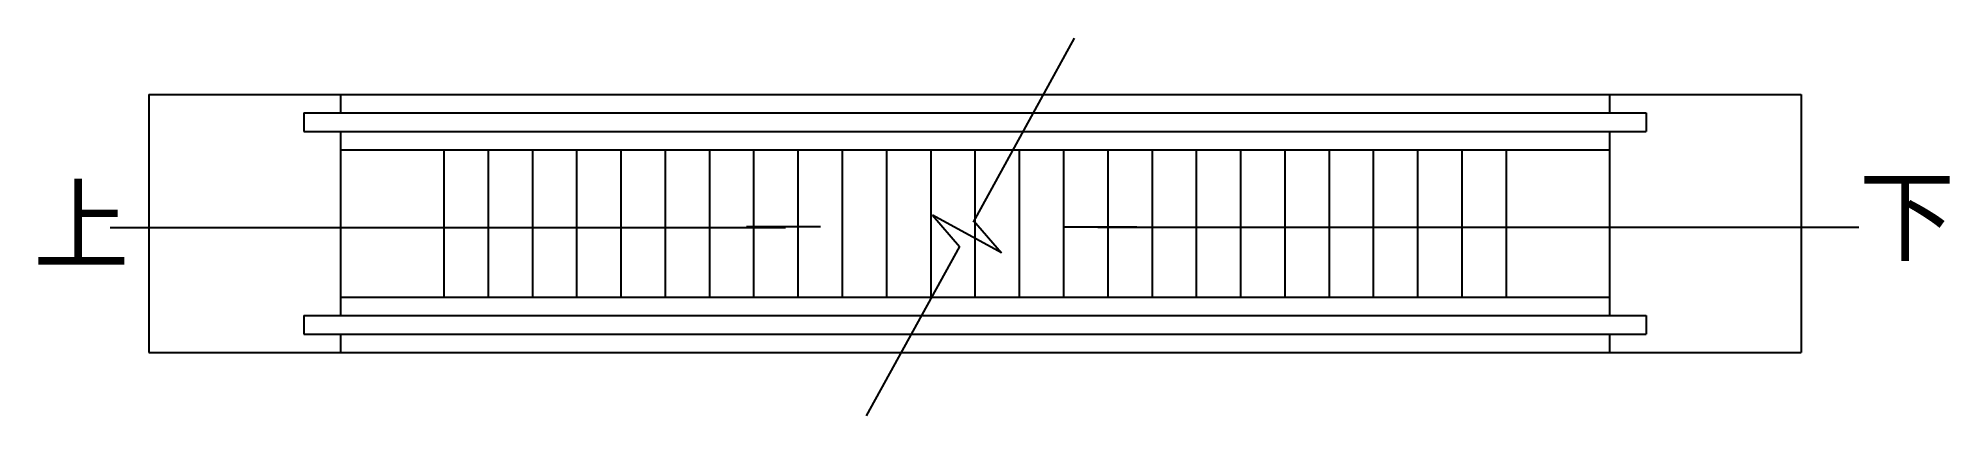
# Model space of a CAD drawing. Header units: metres. Extents: x 13655.7 to 13707.5, y 18503.9 to 18514.2.
import ezdxf

# ---------------------------------------------------------------- set-up
doc = ezdxf.new("R2010")
doc.units = ezdxf.units.M
doc.layers.add('PUB_DIM', color=90, linetype='Continuous')
doc.layers.add('PUB_TEXT', color=7, linetype='Continuous')

msp = doc.modelspace()

# ---------------------------------------------------------------- linework, layer by layer
at = {"layer": 'PUB_DIM'}
for p, q in [((13683.76, 18514.15), (13681.02, 18509.16)), ((13658.67, 18512.62), (13658.67, 18505.62)), ((13658.67, 18512.62), (13703.47, 18512.62)), ((13663.87, 18512.62), (13663.87, 18512.12)), ((13698.27, 18512.62), (13698.27, 18512.12)), ((13703.47, 18512.62), (13703.47, 18505.62)), ((13662.87, 18512.12), (13699.27, 18512.12)), ((13662.87, 18512.12), (13662.87, 18511.62)), ((13699.27, 18512.12), (13699.27, 18511.62)), ((13662.87, 18511.62), (13699.27, 18511.62)), ((13663.87, 18511.62), (13663.87, 18506.62)), ((13698.27, 18511.62), (13698.27, 18506.62)), ((13663.87, 18511.12), (13698.27, 18511.12)), ((13666.67, 18511.12), (13666.67, 18507.12)), ((13667.87, 18511.12), (13667.87, 18507.12)), ((13669.07, 18511.12), (13669.07, 18507.12)), ((13670.27, 18511.12), (13670.27, 18507.12)), ((13671.47, 18511.12), (13671.47, 18507.12)), ((13672.67, 18511.12), (13672.67, 18507.12)), ((13673.87, 18511.12), (13673.87, 18507.12)), ((13675.07, 18511.12), (13675.07, 18507.12)), ((13676.27, 18511.12), (13676.27, 18507.12)), ((13677.47, 18511.12), (13677.47, 18507.12)), ((13678.67, 18511.12), (13678.67, 18507.12)), ((13679.87, 18511.12), (13679.87, 18507.12)), ((13681.07, 18511.12), (13681.07, 18507.12)), ((13682.27, 18511.12), (13682.27, 18507.12)), ((13683.47, 18511.12), (13683.47, 18507.12)), ((13684.67, 18511.12), (13684.67, 18507.12)), ((13685.87, 18511.12), (13685.87, 18507.12)), ((13687.07, 18511.12), (13687.07, 18507.12)), ((13688.27, 18511.12), (13688.27, 18507.12)), ((13689.47, 18511.12), (13689.47, 18507.12)), ((13690.67, 18511.12), (13690.67, 18507.12)), ((13691.87, 18511.12), (13691.87, 18507.12)), ((13693.07, 18511.12), (13693.07, 18507.12)), ((13694.27, 18511.12), (13694.27, 18507.12)), ((13695.47, 18511.12), (13695.47, 18507.12)), ((13681.79, 18508.32), (13679.92, 18509.35)), ((13679.92, 18509.35), (13680.65, 18508.5)), ((13681.03, 18509.2), (13681.79, 18508.32)), ((13680.65, 18508.5), (13678.12, 18503.9)), ((13663.87, 18507.12), (13698.27, 18507.12)), ((13662.87, 18506.62), (13699.27, 18506.62)), ((13662.87, 18506.62), (13662.87, 18506.12)), ((13699.27, 18506.62), (13699.27, 18506.12)), ((13662.87, 18506.12), (13699.27, 18506.12)), ((13663.87, 18506.12), (13663.87, 18505.62)), ((13698.27, 18506.12), (13698.27, 18505.62)), ((13658.67, 18505.62), (13703.47, 18505.62))]:
    msp.add_line(p, q, dxfattribs=at)
for points in [[(13657.62, 18509.01), (13675.93, 18509.01)], [(13676.88, 18509.03), (13674.88, 18509.03)], [(13683.46, 18509.03), (13685.46, 18509.03)], [(13705.03, 18509.01), (13684.4, 18509.01)]]:
    msp.add_lwpolyline(points, dxfattribs=at)

# ---------------------------------------------------------------- texts
at = {"layer": 'PUB_TEXT'}
for s, p in [('上', (13655.54, 18508.09)), ('下', (13705.04, 18508.32))]:
    msp.add_text(s, height=2, dxfattribs=at).set_placement(p)

doc.saveas('drawing.dxf')
